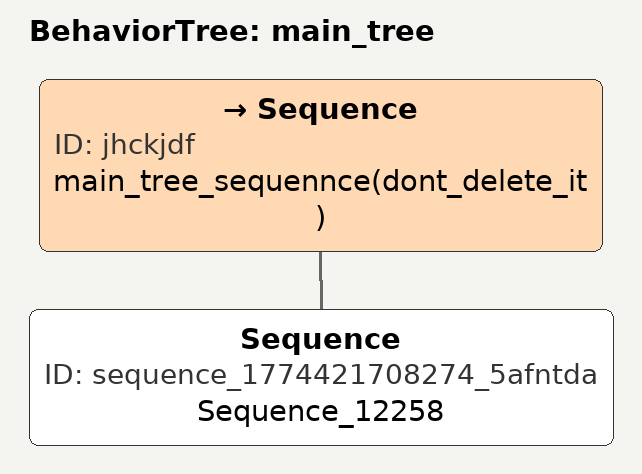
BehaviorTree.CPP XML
<?xml version="1.0" encoding="UTF-8"?>
<root BTCPP_format="4">
  <include path="do_di.xml"/>
  <include path="run_path.xml"/>
  <BehaviorTree ID="main_tree">
    <Sequence ID="jhckjdf" name="main_tree_sequennce(dont_delete_it)">
      <Sequence ID="sequence_1774421708274_5afntda" name="Sequence_12258">
      </Sequence>
    </Sequence>
  </BehaviorTree>

</root>
